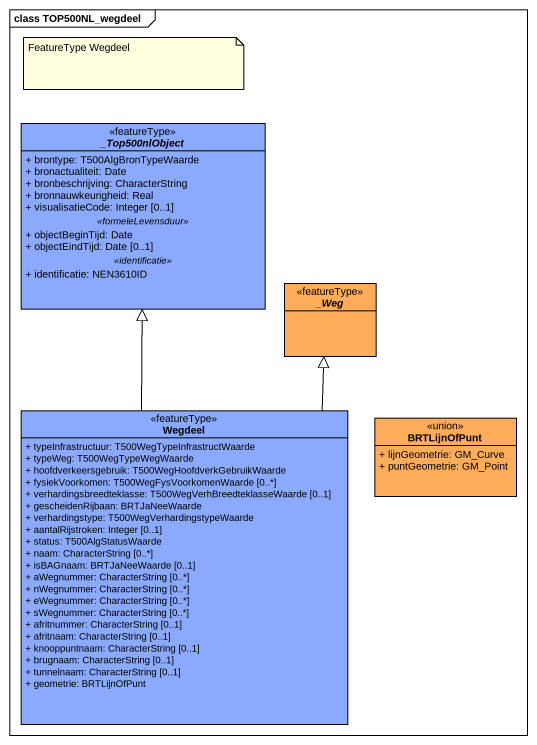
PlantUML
@startuml
mainframe class TOP500NL_wegdeel
hide circle
hide empty members
skinparam classAttributeIconSize 0
abstract class "_Top500nlObject" as Top500nlObject <<featureType>> #8BAAFD {
  + brontype: T500AlgBronTypeWaarde
  + bronactualiteit: Date
  + bronbeschrijving: CharacterString
  + bronnauwkeurigheid: Real
  + visualisatieCode: Integer [0..1]
  .. <<formeleLevensduur>> ..
  + objectBeginTijd: Date
  + objectEindTijd: Date [0..1]
  .. <<identificatie>> ..
  + identificatie: NEN3610ID
}
abstract class "_Weg" as Weg <<featureType>> #FFAD5B
class Wegdeel <<featureType>> #8BAAFD {
  + typeInfrastructuur: T500WegTypeInfrastructWaarde
  + typeWeg: T500WegTypeWegWaarde
  + hoofdverkeersgebruik: T500WegHoofdverkGebruikWaarde
  + fysiekVoorkomen: T500WegFysVoorkomenWaarde [0..*]
  + verhardingsbreedteklasse: T500WegVerhBreedteklasseWaarde [0..1]
  + gescheidenRijbaan: BRTJaNeeWaarde
  + verhardingstype: T500WegVerhardingstypeWaarde
  + aantalRijstroken: Integer [0..1]
  + status: T500AlgStatusWaarde
  + naam: CharacterString [0..*]
  + isBAGnaam: BRTJaNeeWaarde [0..1]
  + aWegnummer: CharacterString [0..*]
  + nWegnummer: CharacterString [0..*]
  + eWegnummer: CharacterString [0..*]
  + sWegnummer: CharacterString [0..*]
  + afritnummer: CharacterString [0..1]
  + afritnaam: CharacterString [0..1]
  + knooppuntnaam: CharacterString [0..1]
  + brugnaam: CharacterString [0..1]
  + tunnelnaam: CharacterString [0..1]
  + geometrie: BRTLijnOfPunt
}
class BRTLijnOfPunt <<union>> #FFAD5B {
  + lijnGeometrie: GM_Curve
  + puntGeometrie: GM_Point
}
Wegdeel -up-|> Top500nlObject
Wegdeel -up-|> Weg
note as N1
  FeatureType Wegdeel
end note
@enduml
